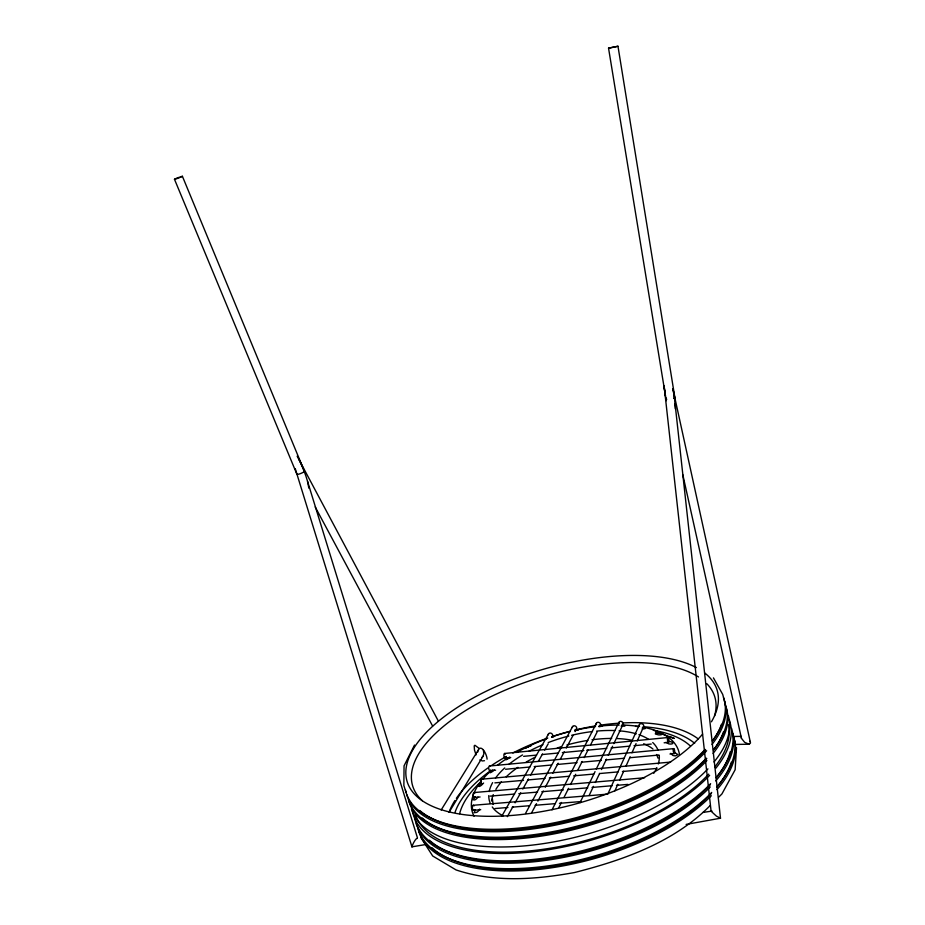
<?xml version="1.0" encoding="UTF-8"?>
<svg xmlns="http://www.w3.org/2000/svg" width="925" height="925" viewBox="0 0 925 925"><rect width="100%" height="100%" fill="white"/><g stroke="black" fill="none" stroke-linecap="round" stroke-linejoin="round"><path stroke-width="1.39" d="M736.508 747.712L735.132 769.773L721.905 793.974L718.54 797.315M477.543 752.395C480.225 741.665 486.978 754.141 487.07 759.159M425.893 844.513L411.949 846.826C412.411 844.328 416.088 837.726 417.325 838.339M670.798 753.32L672.718 755.367A3.885 1.885 10 0 0 675.481 755.829L677.967 754.638L675.1 752.8A3.885 1.561 9.1 0 0 674.163 752.649M454.938 800.495A137.478 64.947 -16.3 0 0 449.053 812.3L483.081 756.153L483.844 753.748L483.393 750.025M614.894 790.852L617.831 784.296M619.6 780.353L623.716 771.173M626.075 765.923L630.191 756.731M631.948 752.8L636.065 743.607M637.244 740.983L643.707 726.553M607.76 794.217L639.302 724.876M479.624 809.121L478.815 810.52A3.873 1.838 -42.6 0 1 476.722 812.37L474.12 812.705L475.334 809.872M589.156 795.431L593.468 786.366M595.33 782.481L599.643 773.427M601.493 769.542L606.43 759.194M608.28 755.309L612.604 746.244M613.83 743.654L623.092 724.24M580.067 802.599L595.041 771.623M596.29 769.045L618.756 722.598M558.862 807.594L561.452 802.461M564.053 797.338L568.586 788.378M570.528 784.527L575.72 774.283M577.663 770.433L582.195 761.472M584.137 757.621L588.034 749.944M590.624 744.81L597.099 731.999M414.539 745.053L404.052 765.842L403.867 785.533L406.087 792.552M552.005 809.837L596.509 723.049M531.771 812.52L536.512 803.675M537.864 801.143L543.276 791.025M545.299 787.233L550.722 777.116M552.745 773.323L558.157 763.206M560.192 759.413L564.25 751.828M566.273 748.036L573.038 735.387M575.072 731.594L576.425 729.062M525.516 813.457L572.61 726.53M507.328 816.648L512.959 806.612M515.075 802.842L520.706 792.806M522.822 789.048L528.452 779M530.568 775.243L535.494 766.455M538.315 761.437L542.536 753.91M544.652 750.14L548.167 743.862M501.72 816.324L548.594 733.803M441.156 809.999L478.294 749.99M483.613 783.024L481.439 785.267A3.723 1.122 -39 0 1 479.358 786.458L478.271 786.262L481.382 783.209M483.081 756.153L481.682 757.725M296.937 474.317L174.478 179.265L177.207 177.958L182.398 176.282L304.429 471.311A4.035 0.636 -22.1 0 0 303.851 471.207M477.982 797.13L476.872 798.437A3.792 1.468 -41.4 0 1 474.698 799.963L472.883 799.755L475.219 796.841M412.642 846.259L411.949 846.826M710.365 805.351C674.209 842.155 623.485 860.1 574.483 872.541C535.332 879.594 494.413 882.739 456.071 869.939L432.692 855.983L420.944 837.738M494.366 770.005L491.903 771.901A3.654 0.821 -35.6 0 1 490.042 772.757L490.007 771.936L492.678 769.993M510.149 757.494L507.363 759.159A3.596 0.578 -31.5 0 1 505.848 759.691L509.617 757.066M661.456 734.647L661.34 733.675L657.582 733.005A3.723 0.879 3.6 0 0 655.501 733.271L655.397 734.022L658.473 734.866A3.735 1.156 6.6 0 0 660.913 734.774L660.913 734.774M180.595 177.207L182.398 176.282M178.641 177.982L179.658 177.588M177.612 178.352L175.785 178.964M551.589 737.352L554.168 736.393L551.635 736.994A2.289 1.896 32.7 0 0 552.537 734.681A2.289 1.896 32.7 0 0 550.086 733.051A2.289 1.896 32.7 0 0 548.317 734.751M574.841 730.357L578.298 729.802L574.911 730.704M484.48 760.708L482.387 760.951L479.832 759.922M674.834 397.426L617.981 46.25L613.356 47.21M666 398.953L608.546 48.169L613.171 47.221M175.114 179.161L174.478 179.265M735.178 744.417L749.123 744.243L750.522 743.041L672.972 389.298M617.981 46.25L608.546 48.169M702.977 812.416L712.03 811.098M686.142 824.418L720.506 818.197L675.03 403.45A130.46 118.111 49 0 0 672.845 388.685M720.506 818.197L716.436 816.151L711.105 811.237L664.127 385.956A143.017 135.362 16 0 0 665.41 395.808M598.845 726.322L602.452 726.044M599.076 726.796L602.464 726.056M504.634 753.47L667.919 737.526M505.004 758.13L510.739 757.575M523.643 756.338L536.546 755.101M542.281 754.546L558.053 753.019M562.354 752.615L583.848 750.545M586.716 750.268L606.788 748.337M611.09 747.92L629.728 746.128M634.03 745.712L651.235 744.058M664.138 742.81L668.44 742.393A2.451 0.705 83.1 0 0 668.659 738.774A2.451 0.705 83.1 0 0 667.434 738.717A2.451 0.705 83.1 0 0 668.44 742.393M489.522 766.004L673.724 748.626M489.88 770.733L495.592 770.201M505.605 769.265L529.898 767.01M534.188 766.617L551.335 765.021M557.058 764.489L577.061 762.628M581.351 762.235L601.366 760.373M605.655 759.968L624.236 758.246M629.948 757.714L658.542 755.066M669.966 754.002L674.256 753.597A2.509 0.705 83.2 0 0 674.475 749.886A2.509 0.705 83.2 0 0 673.238 749.851A2.509 0.705 83.2 0 0 674.256 753.597M481.601 779.208L670.602 762.084M494.863 782.874L523.527 780.318M527.828 779.937L545.022 778.399M549.323 778.018L569.384 776.237M573.685 775.844L593.746 774.063M599.481 773.554L618.12 771.889M622.409 771.508L656.808 768.444M473.993 792.563L644.632 777.763M474.352 797.466L480.087 796.98M490.134 796.124L514.543 794.043M518.844 793.673L537.506 792.089M541.807 791.719L563.337 789.892M567.649 789.522L587.745 787.811M592.046 787.441L612.142 785.73M616.443 785.36L627.925 784.388M473.218 805.282L606.153 794.263M473.577 810.288L480.734 809.71M495.048 808.543L507.917 807.49M512.219 807.143L529.389 805.744M535.113 805.282L555.139 803.652M559.428 803.305L580.9 801.559M622.363 725.293L625.288 725.616A3.607 0.601 -0.7 0 1 623.6 726.044L621.114 726.137M733.097 736.485L741.364 736.369M642.181 728.842L643.06 728.854A3.665 0.856 3.4 0 0 645.13 728.588L645.234 727.987L642.401 727.582M657.582 733.005L658.473 733.051M749.123 744.243L744.648 742.312L741.457 738.358L682.812 474.779M655.397 731.756L674.302 738.416L669.237 736.508M479.196 748.429L474.907 745.272L474.201 745.816L474.479 750.071L476.063 754.904M713.441 677.886L722.691 694.386L724.622 701.52M315.217 506.969L432.576 725.975M299.191 460.002L438.311 721.003M297.156 456.187L299.527 460.743A118.562 96.397 52.8 0 1 306.059 476.548L417.453 837.853M665.954 742.312L668.683 743.85A3.804 1.503 8.9 0 0 671.353 744.001C674.961 743.712 671.215 741.214 669.399 741.538A3.804 1.203 6.9 0 0 668.497 741.492M749.944 741.26L750.383 742.22M656.565 754.511L658.033 758.165M295.272 468.732L411.879 846.653M307.539 481.312L308.846 488.157M741.318 737.537L741.457 738.358M492.447 799.235L493.106 804.472M675.03 403.45L675.354 408.908M459.632 813.653A124.771 58.888 -16.3 0 1 481.474 781.232M653.351 730.322A124.771 58.888 -16.3 0 1 689.923 745.596M704.908 673.122A161.597 69.202 -16.3 0 1 711.441 721.801M702.584 734.138A161.597 69.202 -16.3 0 1 467.911 815.145A161.597 69.202 -16.3 0 1 457.829 707.151A161.597 69.202 -16.3 0 1 696.375 667.596M706.873 683.748A157.481 68.092 -16.3 0 1 714.562 715.927M422.32 800.726A157.481 68.092 -16.3 0 1 499.835 692.501A157.481 68.092 -16.3 0 1 698.479 676.961M456.349 798.344A137.478 64.947 -16.3 0 1 488.007 767.889M491.753 765.333A137.478 64.947 -16.3 0 1 506.333 756.465M512.82 752.996A137.478 64.947 -16.3 0 1 547.762 738.069M551.762 736.705A137.478 64.947 -16.3 0 1 569.534 731.432M576.414 729.721A137.478 64.947 -16.3 0 1 595.677 725.882M599.816 725.246A137.478 64.947 -16.3 0 1 619.438 723.142M622.352 722.957A137.478 64.947 -16.3 0 1 698.155 738.855M723.512 697.623A165.679 72.127 -16.3 0 1 712.331 740.902M705.128 749.412A165.679 72.127 -16.3 0 1 531.852 826.603A165.679 72.127 -16.3 0 1 405.439 789.938M732.854 733.328A164.65 75.399 -16.3 0 1 715.765 780.92M710.25 786.944A164.65 75.399 -16.3 0 1 541.483 860.944A164.65 75.399 -16.3 0 1 416.273 823.689M733.479 735.768A164.488 75.931 -16.3 0 1 717.21 786.377M711.707 792.436A164.488 75.931 -16.3 0 1 543.172 866.528A164.488 75.931 -16.3 0 1 417.938 828.765M724.506 701.092A165.61 72.358 -16.3 0 1 711.996 744.417M706.642 750.742A165.61 72.358 -16.3 0 1 536.419 828.43A165.61 72.358 -16.3 0 1 406.792 794.702M474.051 816.197A107.578 49.788 -16.3 0 1 481.185 781.139M482.977 778.942A107.578 49.788 -16.3 0 1 491.071 770.618M497.558 765.148A107.578 49.788 -16.3 0 1 508.276 757.552M516.67 752.499A107.578 49.788 -16.3 0 1 546.525 738.786M553.15 736.462A107.578 49.788 -16.3 0 1 570.343 731.432M575.639 730.172A107.578 49.788 -16.3 0 1 595.284 726.657M600.764 726.021A107.578 49.788 -16.3 0 1 619.183 725.05M621.901 725.073A107.578 49.788 -16.3 0 1 639.025 726.483M643.06 727.177A107.578 49.788 -16.3 0 1 679.505 754.858M729.351 720.193A164.951 74.474 -16.3 0 1 715.707 768.374M709.625 775.323A164.951 74.474 -16.3 0 1 535.98 851.451A164.951 74.474 -16.3 0 1 412.423 810.705M731.582 728.438A164.719 75.179 -16.3 0 1 716.008 777.636M710.608 783.66A164.719 75.179 -16.3 0 1 538.789 858.851A164.719 75.179 -16.3 0 1 414.897 818.845M721.454 724.31A163.528 71.433 -16.3 0 1 712.712 740.752M705.59 749.643A163.528 71.433 -16.3 0 1 558.677 823.262A163.528 71.433 -16.3 0 1 419.742 810.462M491.533 801.004A87.921 40.943 -16.3 0 1 493.268 794.61M495.869 789.407A87.921 40.943 -16.3 0 1 501.338 781.903M506.229 776.792A87.921 40.943 -16.3 0 1 517.942 767.345M526.14 762.107A87.921 40.943 -16.3 0 1 535.032 757.263M557.243 748.013A87.921 40.943 -16.3 0 1 561.336 746.66M566.898 745.007A87.921 40.943 -16.3 0 1 587.837 740.393M592 739.78A87.921 40.943 -16.3 0 1 611.702 738.428M617.102 738.543A87.921 40.943 -16.3 0 1 631.96 740.266M643.673 743.735A87.921 40.943 -16.3 0 1 652.969 749.019M455.1 812.138A131.096 61.987 -16.3 0 1 490.944 770.479M635.487 726.379A131.096 61.987 -16.3 0 1 638.227 726.46M644.216 726.796A131.096 61.987 -16.3 0 1 694.652 743.33M659.236 755.17A88.072 40.48 -16.3 0 1 658.265 764.004M656.854 767.727A88.072 40.48 -16.3 0 1 653.744 773.323M503.084 815.838A88.072 40.48 -16.3 0 1 492.262 806.958M490.285 803.397A88.072 40.48 -16.3 0 1 488.77 795.569M489.209 791.58A88.072 40.48 -16.3 0 1 492.62 782.619M495.465 778.156A88.072 40.48 -16.3 0 1 504.726 767.947M508.773 764.466A88.072 40.48 -16.3 0 1 522.533 754.927M528.776 751.401A88.072 40.48 -16.3 0 1 542.894 744.706M548.213 742.578A88.072 40.48 -16.3 0 1 568.806 736.011M571.604 735.317A88.072 40.48 -16.3 0 1 592.486 731.536M596.648 731.097A88.072 40.48 -16.3 0 1 614.859 730.565M619.079 730.819A88.072 40.48 -16.3 0 1 636.296 733.837M638.932 734.681A88.072 40.48 -16.3 0 1 648.448 739.214M652.726 742.544A88.072 40.48 -16.3 0 1 657.952 750.013M728.461 724.668A162.869 73.526 -16.3 0 1 714.736 767.045M708.654 774.132A162.869 73.526 -16.3 0 1 541.611 849.52A162.869 73.526 -16.3 0 1 415.313 814.081M734.751 740.671A164.407 76.151 -16.3 0 1 716.956 789.649M711.325 795.731A164.407 76.151 -16.3 0 1 542.952 868.957A164.407 76.151 -16.3 0 1 418.632 830.881M723.431 731.929A163.286 72.196 -16.3 0 1 713.892 749.712M706.793 758.419A163.286 72.196 -16.3 0 1 560.157 831.494A163.286 72.196 -16.3 0 1 422.17 817.943M731.328 762.2A162.349 75.191 -16.3 0 1 716.725 787.487M711.418 793.465A162.349 75.191 -16.3 0 1 565.984 864.112A162.349 75.191 -16.3 0 1 431.836 847.601M730.218 751.736A162.58 74.451 -16.3 0 1 716.285 777.809M710.284 784.724A162.58 74.451 -16.3 0 1 564.539 856.007A162.58 74.451 -16.3 0 1 429.431 840.212M728.218 715.453A165.147 73.838 -16.3 0 1 714.019 761.98M707.914 768.895A165.147 73.838 -16.3 0 1 538.362 844.34A165.147 73.838 -16.3 0 1 411.405 808.808M726.414 708.504A165.367 73.121 -16.3 0 1 713.082 753.436M706.897 760.547A165.367 73.121 -16.3 0 1 534.083 837.102A165.367 73.121 -16.3 0 1 408.503 799.327M725.431 705.023A165.436 72.902 -16.3 0 1 713.441 749.921M706.284 758.246A165.436 72.902 -16.3 0 1 536.292 834.35A165.436 72.902 -16.3 0 1 408.468 799.836M674.105 396.998A4.486 1.087 -9.5 0 1 673.735 398.397M666.717 399.38A4.486 1.087 -9.5 0 1 666.462 398.317M304.337 471.53A4.035 0.636 -22.1 0 1 299.376 473.97A4.035 0.636 -22.1 0 1 297.376 473.808M666.335 400.698A143.017 135.362 16 0 1 665.861 398.293M482.434 783.683A2.417 0.983 85.2 0 1 480.838 781.949A2.417 0.983 85.2 0 1 481.867 779.278M490.493 770.028A2.37 0.948 84.9 0 1 489.221 770.178A2.37 0.948 84.9 0 1 488.816 767.01A2.37 0.948 84.9 0 1 490.019 766.316M505.709 756.974A2.336 0.913 84.6 0 1 504.449 757.702A2.336 0.913 84.6 0 1 503.998 754.291A2.336 0.913 84.6 0 1 505.339 754.164M474.074 809.918A2.509 1.029 85.8 0 1 472.663 809.282A2.509 1.029 85.8 0 1 472.594 805.906A2.509 1.029 85.8 0 1 473.993 805.964M475.011 796.714A2.463 1.006 85.5 0 1 473.588 796.783A2.463 1.006 85.5 0 1 473.334 793.315A2.463 1.006 85.5 0 1 474.756 793.245M596.209 724.009A2.301 1.931 30.5 0 1 598.232 722.298A2.301 1.931 30.5 0 1 600.603 724.275A2.301 1.931 30.5 0 1 598.995 726.345M572.332 727.489A2.289 1.908 31.6 0 1 574.309 725.778A2.289 1.908 31.6 0 1 576.68 727.755A2.289 1.908 31.6 0 1 575.096 729.813M639.522 726.472A2.359 1.989 28.2 0 1 640.389 723.778A2.359 1.989 28.2 0 1 643.499 724.957A2.359 1.989 28.2 0 1 642.632 727.651M618.756 723.639A2.324 1.954 29.3 0 1 620.166 721.407A2.324 1.954 29.3 0 1 622.964 722.841A2.324 1.954 29.3 0 1 622.039 725.327M525.678 747.932L531.413 745.411L525.689 747.909"/></g></svg>
